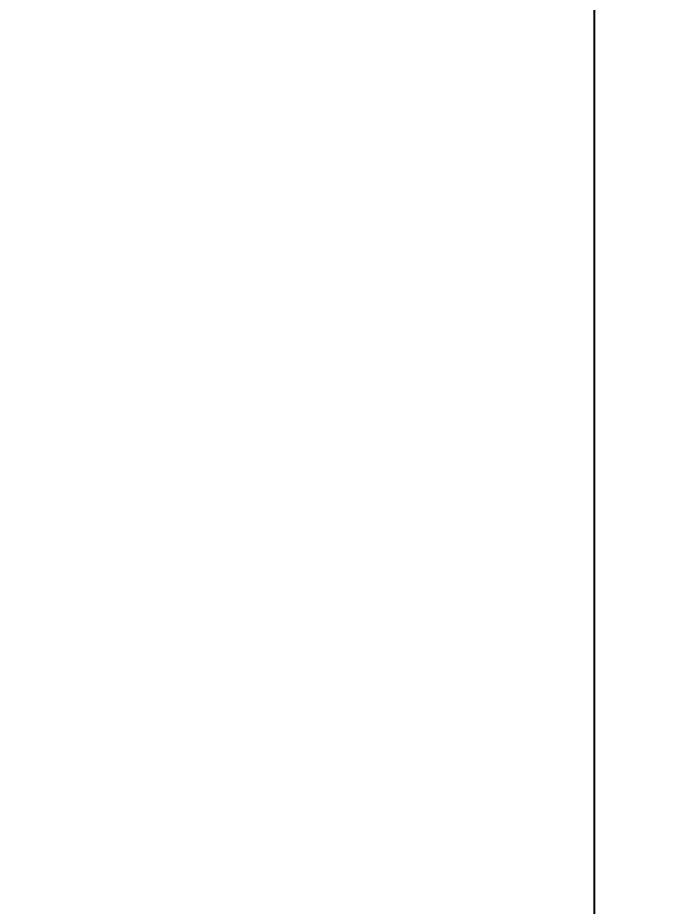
# Model space of a CAD drawing. Header units: millimetres. Extents: x 13235 to 13829, y -4257 to -3417.
# Drawn here: x 13501.3 to 13570.8, y -3835.4 to -3741.3 of the extents above; entities that cross this region are included whole.
import ezdxf

# ---------------------------------------------------------------- set-up
doc = ezdxf.new("R2010")
doc.units = ezdxf.units.MM
doc.header["$LTSCALE"] = 0.1
doc.layers.add('DIM', color=3, linetype='Continuous', lineweight=9)
doc.styles.add('ARIAL', font='arial.ttf')
doc.dimstyles.new('사본 ISO-25', dxfattribs={"dimtxt": 4, "dimasz": 3.5, "dimexe": 0.5, "dimexo": 0.625, "dimgap": 1.5, "dimtad": 1, "dimtih": 1, "dimtoh": 1, "dimdec": 1, "dimlfac": 4, "dimdsep": 46, "dimtxsty": 'ARIAL', "dimcen": 0, "dimclrd": 3, "dimclre": 3, "dimclrt": 3, "dimadec": 1, "dimazin": 0, "dimtfac": 1, "dimtdec": 1, "dimtmove": 0, "dimatfit": 3, "dimfxl": 1.25, "dimtfill": 1, "dimarcsym": 0})

# ---------------------------------------------------------------- blocks, each defined once
blk = doc.blocks.new('*D105')
at = {"layer": 'Defpoints', "color": 0, "transparency": 16777216}
for p in [(13444.485, -3661.544), (13548.025, -4163.6), (13562.32, -4163.6)]:
    blk.add_point(p, dxfattribs=at)
at = {"layer": 'DIM', "color": 3, "lineweight": -2, "transparency": 16777216}
for p, q in [((13445.11, -3661.544), (13562.82, -3661.544)), ((13562.32, -3665.044), (13562.32, -3909.631)), ((13562.32, -4160.1), (13562.32, -3917.875)), ((13548.65, -4163.6), (13562.82, -4163.6))]:
    blk.add_line(p, q, dxfattribs=at)
at = {"layer": 'DIM', "color": 3, "transparency": 16777216}
for points in [[(13561.736, -3665.044), (13562.903, -3665.044), (13562.32, -3661.544)], [(13561.736, -4160.1), (13562.903, -4160.1), (13562.32, -4163.6)]]:
    blk.add_solid(points, dxfattribs=at)
at = {"layer": 'DIM', "color": 3, "transparency": 16777216, "insert": (13562.32, -3913.753), "char_height": 4, "attachment_point": 5, "style": 'ARIAL', "bg_fill": 3, "box_fill_scale": 1.1, "bg_fill_color": 256, "bg_fill_true_color": 13158600, "bg_fill_transparency": 0}
blk.add_mtext('(2280)', dxfattribs=at)

msp = doc.modelspace()

# ---------------------------------------------------------------- dimensions: what is measured, and where the dimension line sits
at = {"layer": 'DIM'}
dim = msp.add_linear_dim(base=(13562.32, -4163.6), p1=(13444.485, -3661.544), p2=(13548.025, -4163.6), angle=90, text='(2280)', dimstyle='사본 ISO-25', override={"dimtxt": 4, "dimtad": 0}, dxfattribs=at)
dim.commit()
dim.dimension.update_dxf_attribs({"geometry": '*D105', "text_midpoint": (13562.32, -3913.753), "dimtype": 160})

doc.saveas('drawing.dxf')
